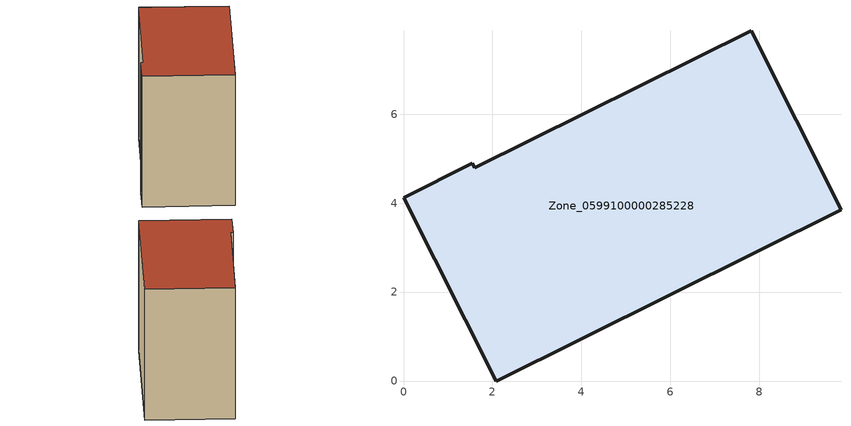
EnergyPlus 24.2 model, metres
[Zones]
Zone_0599100000285228
 floor ground (C_G): 0,4.12 1.54,4.9 1.6,4.79 7.82,7.87 9.84,3.85 2.09,0 z0
 wall outside (C_F): 1.54,4.9 0,4.12 2.09,0 9.84,3.85 7.82,7.87 1.6,4.79 1.54,4.9 z0:7.07
 roof outside (C_R): 9.84,3.85 7.82,7.87 1.6,4.79 1.54,4.9 0,4.12 2.09,0 z7.07
[BUILDING]
Pand.0599100000285228: North Axis=0; Terrain=City; Loads Convergence Tolerance Value=0.04; Temperature Convergence Tolerance Value=0.4; Solar Distribution=FullExterior; Maximum Number of Warmup Days=25; Minimum Number of Warmup Days=1
[Site:Location]
Rotterdam.The.Hague.AP_ZH_NLD Design_Conditions: Latitude=51.96; Longitude=4.45; Time Zone=1; Elevation=-4.5
[SITE:GROUNDTEMPERATURE:BUILDINGSURFACE]
18, 18, 18, 18, 18, 18, 18, 18, 18, 18, 18, 18
[MATERIAL] Thermal Absorptance=0.9; Solar Absorptance=0.7; Visible Absorptance=0.7
Name | Roughness | Thickness | Conductivity | Density | Specific Heat
G.TI.1946 | MediumSmooth | 0.15 | 1 | 540 | 1210
F.TI.1946 | Rough | 0.3 | 0.857143 | 1920 | 840
R.TI.1946 | MediumRough | 0.2 | 0.1 | 1500 | 1000
[CONSTRUCTION]
C_G: G.TI.1946
C_F: F.TI.1946
C_R: R.TI.1946
[ZONE]
Zone_0599100000285228: Type=1; Multiplier=1; Ceiling Height=Autocalculate; Volume=Autocalculate; Floor Area=autocalculate; Part of Total Floor Area=Yes
[ZONEINFILTRATION:DESIGNFLOWRATE]
Infil_Zone_0599100000285228: Zone or ZoneList or Space or SpaceList=Zone_0599100000285228; Schedule=AlwaysOn; Design Flow Rate Calculation Method=Flow/Area; Flow Rate per Floor Area=0.003; Constant Term Coefficient=1; Temperature Term Coefficient=0; Velocity Term Coefficient=0; Velocity Squared Term Coefficient=0
[HVACTEMPLATE:ZONE:IDEALLOADSAIRSYSTEM]
Zone_0599100000285228: Maximum Heating Supply Air Temperature=50; Minimum Cooling Supply Air Temperature=13; Maximum Heating Supply Air Humidity Ratio=0.0156; Minimum Cooling Supply Air Humidity Ratio=0.0077; Heating Limit=NoLimit; Cooling Limit=NoLimit; Dehumidification Control Type=ConstantSensibleHeatRatio; Cooling Sensible Heat Ratio=0.7; Dehumidification Setpoint=60; Humidification Control Type=None; Humidification Setpoint=30; Outdoor Air Method=None; Outdoor Air Flow Rate per Person=0.00944; Outdoor Air Flow Rate per Zone Floor Area=0; Outdoor Air Flow Rate per Zone=0; Demand Controlled Ventilation Type=None; Outdoor Air Economizer Type=NoEconomizer; Heat Recovery Type=None; Sensible Heat Recovery Effectiveness=0.7; Latent Heat Recovery Effectiveness=0.65
[ZONECONTROL:THERMOSTAT]
ThermostatControl_Zone_0599100000285228: Zone or ZoneList=Zone_0599100000285228; Control Type Schedule=DualSetpointControlType; Control 1=Thermostat_Zone_0599100000285228; Temperature Difference Between Cutout And Setpoint=0
[THERMOSTATSETPOINT:DUALSETPOINT]
Thermostat_Zone_0599100000285228: Heating Setpoint Temperature Schedule=HeatingSetpoint_Zone_0599100000285228; Cooling Setpoint Temperature Schedule=CoolingSetpoint_Zone_0599100000285228
[SCHEDULE:COMPACT]
HeatingSetpoint_Zone_0599100000285228: Through: 12/31, For: AllDays, Until: 24:00, 21
CoolingSetpoint_Zone_0599100000285228: Through: 12/31, For: AllDays, Until: 24:00, 24
DualSetpointControlType: Through: 12/31, For: AllDays, Until: 24:00, 4
AlwaysOn: Through: 12/31, For: AllDays, Until: 24:00, 1
